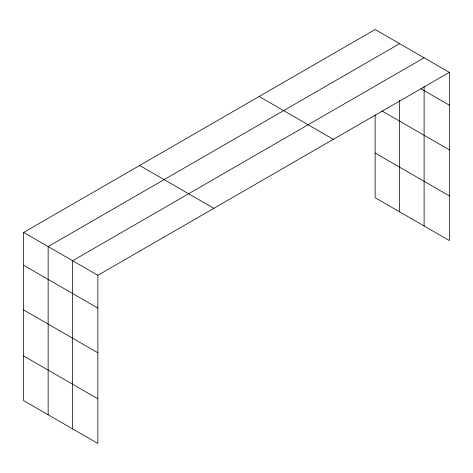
<?xml version="1.0" encoding="UTF-8"?>
<svg xmlns="http://www.w3.org/2000/svg" width="473" height="473" viewBox="0 0 473 473"><rect width="100%" height="100%" fill="white"/><g stroke="black" fill="none" stroke-linecap="round" stroke-linejoin="round"><path stroke-width="0.71" d="M449.35 72.363L97.864 275.292L97.864 443.485L23.65 400.637L23.65 232.444L375.136 29.515L449.35 72.363L449.35 240.556L375.136 197.708L375.136 114.921M399.626 43.652L48.14 246.581L48.14 414.78M424.115 57.795L72.629 260.724L72.629 428.916M420.976 88.8L449.35 105.183M382.042 110.995L449.35 149.858M375.136 153.033L449.35 195.881M259.145 96.48L333.359 139.328M139.641 165.479L213.855 208.327M23.65 232.444L97.864 275.292M23.65 265.264L97.864 308.112M23.65 309.939L97.864 352.787M23.65 355.962L97.864 398.81M424.115 86.24L424.115 225.988M399.626 100.252L399.626 211.851"/></g></svg>
